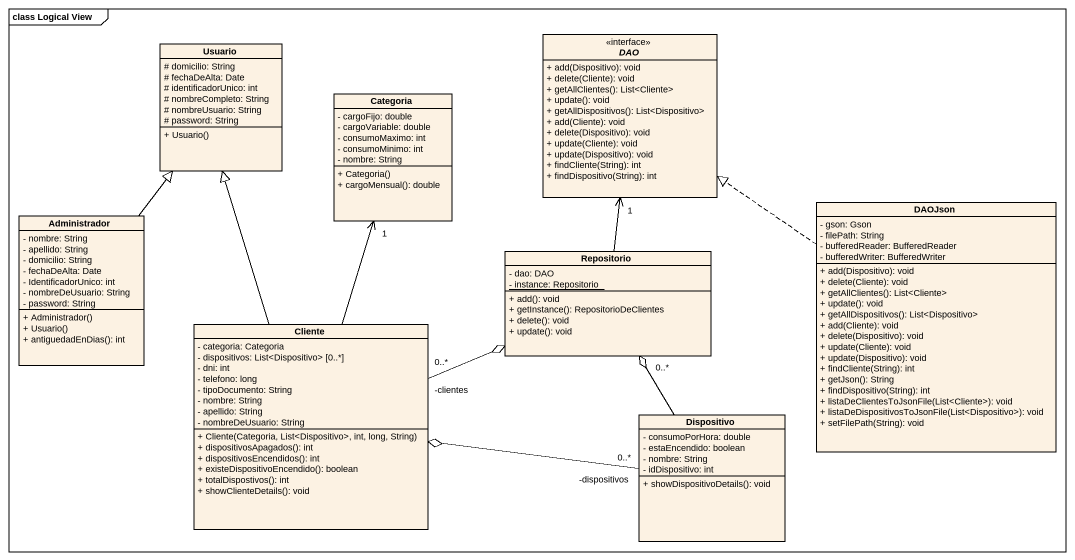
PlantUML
@startuml
mainframe class Logical View
hide circle
hide empty members
skinparam classAttributeIconSize 0
class Usuario {
  # domicilio: String
  # fechaDeAlta: Date
  # identificadorUnico: int
  # nombreCompleto: String
  # nombreUsuario: String
  # password: String
  + Usuario()
}
interface DAO {
  + add(Dispositivo): void
  + delete(Cliente): void
  + getAllClientes(): List<Cliente>
  + update(): void
  + getAllDispositivos(): List<Dispositivo>
  + add(Cliente): void
  + delete(Dispositivo): void
  + update(Cliente): void
  + update(Dispositivo): void
  + findCliente(String): int
  + findDispositivo(String): int
}
class Categoria {
  - cargoFijo: double
  - cargoVariable: double
  - consumoMaximo: int
  - consumoMinimo: int
  - nombre: String
  + Categoria()
  + cargoMensual(): double
}
class Administrador {
  - nombre: String
  - apellido: String
  - domicilio: String
  - fechaDeAlta: Date
  - IdentificadorUnico: int
  - nombreDeUsuario: String
  - password: String
  + Administrador()
  + Usuario()
  + antiguedadEnDias(): int
}
class DAOJson {
  - gson: Gson
  - filePath: String
  - bufferedReader: BufferedReader
  - bufferedWriter: BufferedWriter
  + add(Dispositivo): void
  + delete(Cliente): void
  + getAllClientes(): List<Cliente>
  + update(): void
  + getAllDispositivos(): List<Dispositivo>
  + add(Cliente): void
  + delete(Dispositivo): void
  + update(Cliente): void
  + update(Dispositivo): void
  + findCliente(String): int
  + getJson(): String
  + findDispositivo(String): int
  + listaDeClientesToJsonFile(List<Cliente>): void
  + listaDeDispositivosToJsonFile(List<Dispositivo>): void
  + setFilePath(String): void
}
class Repositorio {
  - dao: DAO
  {static} - instance: Repositorio
  + add(): void
  + getInstance(): RepositorioDeClientes
  + delete(): void
  + update(): void
}
class Cliente {
  - categoria: Categoria
  - dispositivos: List<Dispositivo> [0..*]
  - dni: int
  - telefono: long
  - tipoDocumento: String
  - nombre: String
  - apellido: String
  - nombreDeUsuario: String
  + Cliente(Categoria, List<Dispositivo>, int, long, String)
  + dispositivosApagados(): int
  + dispositivosEncendidos(): int
  + existeDispositivoEncendido(): boolean
  + totalDispostivos(): int
  + showClienteDetails(): void
}
class Dispositivo {
  - consumoPorHora: double
  - estaEncendido: boolean
  - nombre: String
  - idDispositivo: int
  + showDispositivoDetails(): void
}
Administrador -up-|> Usuario
DAOJson .up.|> DAO
Repositorio -up-> "1" DAO
Cliente -up-|> Usuario
Cliente -up-> "1" Categoria
Cliente "-clientes\n0..*" -right-o Repositorio
Dispositivo -up-o "0..*" Repositorio
Dispositivo "-dispositivos\n0..*" -left-o Cliente
@enduml
